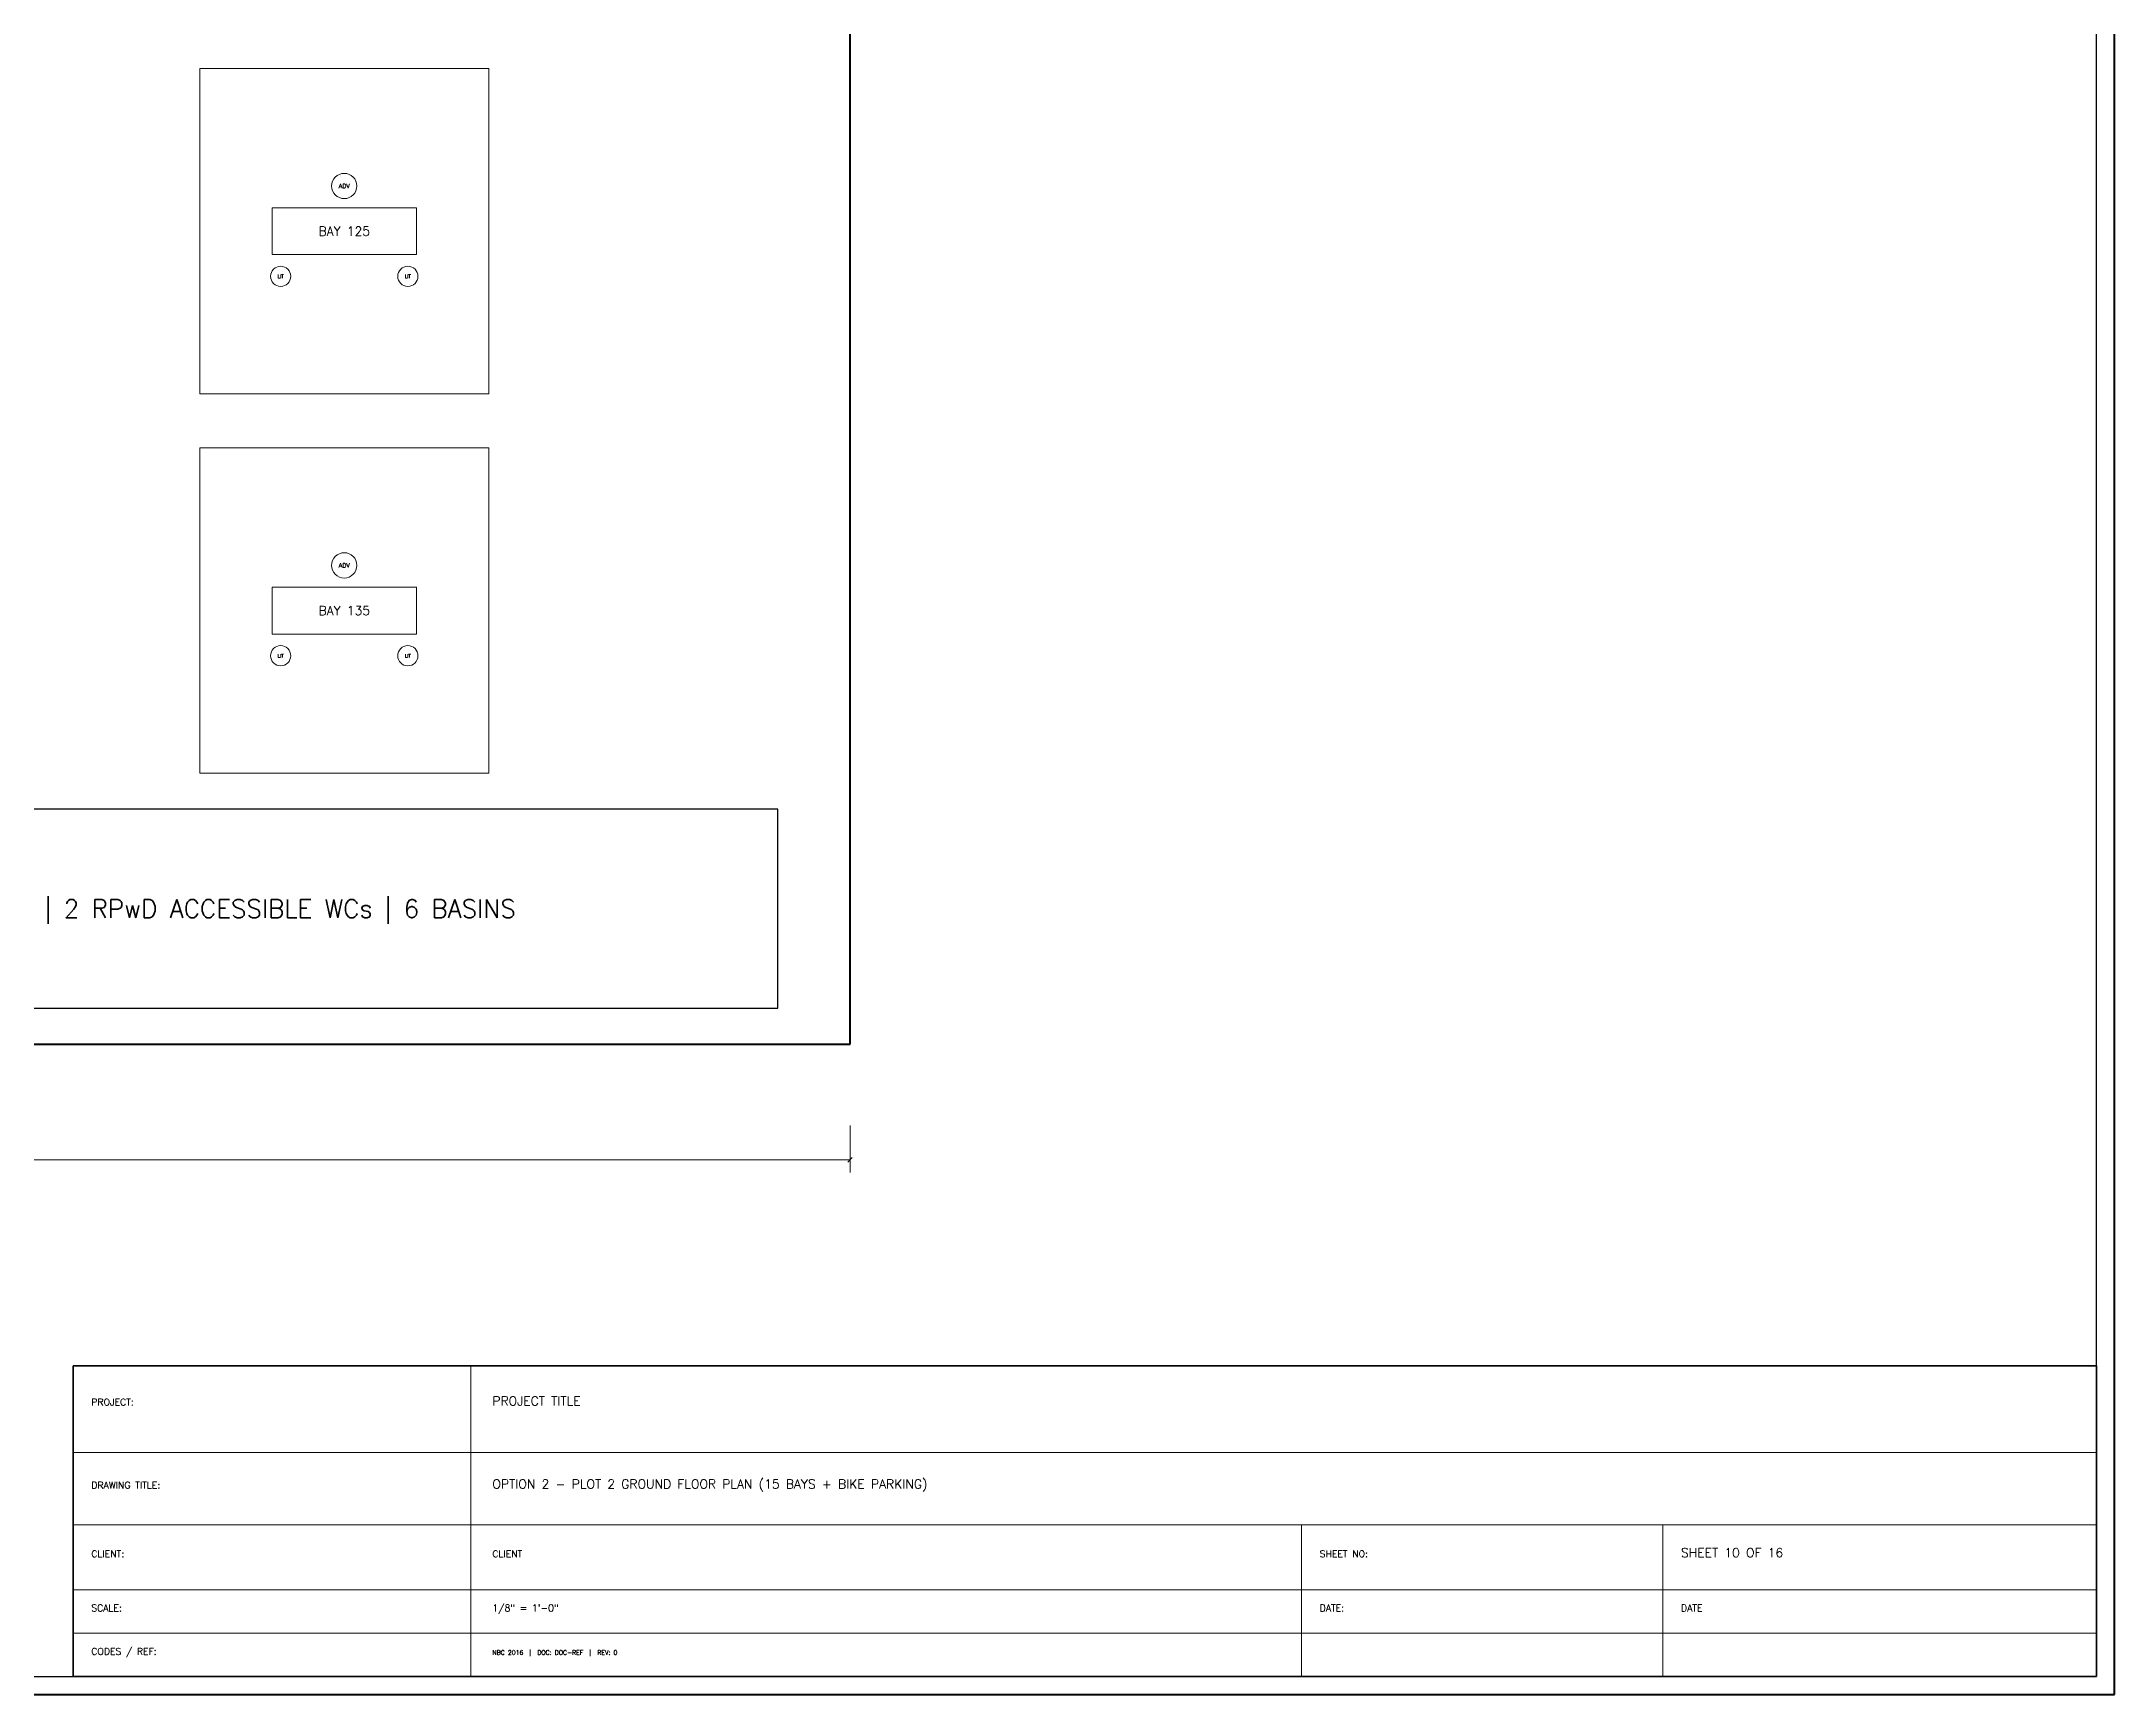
# Model space of a CAD drawing. Header units: inches. Extents: x 0 to 1800, y 0 to 1191.
# Drawn here: x 1111 to 1800, y 0 to 549 of the extents above; entities that cross this region are included whole.
import ezdxf
from ezdxf.enums import TextEntityAlignment as Align

# ---------------------------------------------------------------- set-up
doc = ezdxf.new("R2010")
doc.units = ezdxf.units.IN
doc.header["$MEASUREMENT"] = 0
for name, color, linetype in [('A-BAY', 3, 'Continuous'), ('A-DIM', 4, 'Continuous'), ('A-FURN', 1, 'Continuous'), ('A-JALI', 6, 'Continuous'), ('A-TEXT', 7, 'Continuous'), ('A-TEXT-TTL', 7, 'Continuous'), ('A-TTLB', 7, 'Continuous'), ('A-WALL', 7, 'Continuous')]:
    doc.layers.add(name, color=color, linetype=linetype)
doc.styles.add('SIMPLEX', font='simplex.shx')

msp = doc.modelspace()

# ---------------------------------------------------------------- linework, layer by layer
at = {"layer": 'A-BAY', "lineweight": 15}
for p, q in [((1260, 432), (1260, 540)), ((1164, 432), (1260, 432)), ((1260, 306), (1260, 414)), ((1164, 306), (1260, 306))]:
    msp.add_line(p, q, dxfattribs=at)
at = {"layer": 'A-DIM', "lineweight": 13}
msp.add_line((1380, 189), (1380, 173.4), dxfattribs=at)
at = {"layer": 'A-DIM', "lineweight": 18}
msp.add_line((420, 177.6), (1380, 177.6), dxfattribs=at)
at = {"layer": 'A-DIM', "lineweight": 30}
msp.add_line((1379.25, 176.85), (1380.75, 178.35), dxfattribs=at)
at = {"layer": 'A-FURN', "lineweight": 20}
for p, q in [((1236, 493.8), (1188, 493.8)), ((1188, 493.8), (1188, 478.2)), ((1236, 478.2), (1236, 493.8)), ((1188, 478.2), (1236, 478.2)), ((1236, 367.8), (1188, 367.8)), ((1188, 367.8), (1188, 352.2)), ((1236, 352.2), (1236, 367.8)), ((1188, 352.2), (1236, 352.2))]:
    msp.add_line(p, q, dxfattribs=at)
at = {"layer": 'A-FURN'}
for p, q in [((1356, 294), (924, 294)), ((1356, 228), (1356, 294)), ((924, 228), (1356, 228))]:
    msp.add_line(p, q, dxfattribs=at)
at = {"layer": 'A-FURN', "lineweight": 18}
for centre in [(1212, 501), (1212, 375)]:
    msp.add_circle(centre, 4.2, dxfattribs=at)
at = {"layer": 'A-FURN', "lineweight": 15}
for centre in [(1190.88, 471), (1233.12, 471), (1190.88, 345), (1233.12, 345)]:
    msp.add_circle(centre, 3.36, dxfattribs=at)
at = {"layer": 'A-JALI', "lineweight": 20}
for p, q in [((1164, 540), (1260, 540)), ((1164, 432), (1164, 540)), ((1164, 414), (1260, 414)), ((1164, 306), (1164, 414))]:
    msp.add_line(p, q, dxfattribs=at)
at = {"layer": 'A-TTLB', "lineweight": 25}
for p, q in [((1794, 6), (1794, 1184.66)), ((6, 6), (1794, 6))]:
    msp.add_line(p, q, dxfattribs=at)
at = {"layer": 'A-TTLB', "lineweight": 50}
for p, q in [((1800, 0), (1800, 1190.66)), ((0, 0), (1800, 0))]:
    msp.add_line(p, q, dxfattribs=at)
at = {"layer": 'A-TTLB', "lineweight": 35}
for p, q in [((1794, 109.2), (1122, 109.2)), ((1122, 109.2), (1122, 6)), ((1794, 6), (1794, 109.2)), ((1122, 6), (1794, 6))]:
    msp.add_line(p, q, dxfattribs=at)
at = {"layer": 'A-TTLB', "lineweight": 20}
for p, q in [((1254, 6), (1254, 109.2)), ((1122, 80.4), (1794, 80.4)), ((1122, 56.4), (1794, 56.4)), ((1530, 6), (1530, 56.4)), ((1650, 6), (1650, 56.4)), ((1122, 34.8), (1794, 34.8)), ((1122, 20.4), (1794, 20.4))]:
    msp.add_line(p, q, dxfattribs=at)
at = {"layer": 'A-WALL', "lineweight": 50}
for p, q in [((1380, 216), (1380, 876)), ((420, 216), (1380, 216))]:
    msp.add_line(p, q, dxfattribs=at)

# ---------------------------------------------------------------- texts
at = {"layer": 'A-BAY', "style": 'SIMPLEX'}
for s, p in [('BAY 125', (1212, 486)), ('BAY 135', (1212, 360))]:
    msp.add_text(s, height=3, dxfattribs=at).set_placement(p, align=Align.MIDDLE_CENTER)
at = {"layer": 'A-FURN', "style": 'SIMPLEX'}
for s, height, p in [('ADV', 1.5, (1212, 501)), ('LIT', 1.125, (1190.88, 471)), ('LIT', 1.125, (1233.12, 471)), ('ADV', 1.5, (1212, 375)), ('LIT', 1.125, (1190.88, 345)), ('LIT', 1.125, (1233.12, 345)), ('AMENITIES: 4G+4L WCs | 4 URINALS | 2 RPwD ACCESSIBLE WCs | 6 BASINS', 6, (1116, 261))]:
    msp.add_text(s, height=height, dxfattribs=at).set_placement(p, align=Align.MIDDLE_CENTER)
at = {"layer": 'A-TEXT', "style": 'SIMPLEX'}
for s, height, p in [('CLIENT', 2.25, (1261.2, 45.6)), ('1/8" = 1\'-0"', 2.25, (1261.2, 27.6)), ('DATE', 2.25, (1656, 27.6)), ('NBC 2016  |  DOC: DOC-REF  |  REV: 0', 1.5, (1261.2, 13.2))]:
    msp.add_text(s, height=height, dxfattribs=at).set_placement(p)
at = {"layer": 'A-TEXT-TTL', "style": 'SIMPLEX'}
for s, height, p in [('PROJECT:', 2.25, (1128, 96)), ('PROJECT TITLE', 3, (1261.2, 96)), ('DRAWING TITLE:', 2.25, (1128, 68.4)), ('OPTION 2 - PLOT 2 GROUND FLOOR PLAN (15 BAYS + BIKE PARKING)', 3, (1261.2, 68.4)), ('SHEET 10 OF 16', 3, (1656, 45.6)), ('CLIENT:', 2.25, (1128, 45.6)), ('SHEET NO:', 2.25, (1536, 45.6)), ('SCALE:', 2.25, (1128, 27.6)), ('DATE:', 2.25, (1536, 27.6)), ('CODES / REF:', 2.25, (1128, 13.2))]:
    msp.add_text(s, height=height, dxfattribs=at).set_placement(p)

doc.saveas('drawing.dxf')
